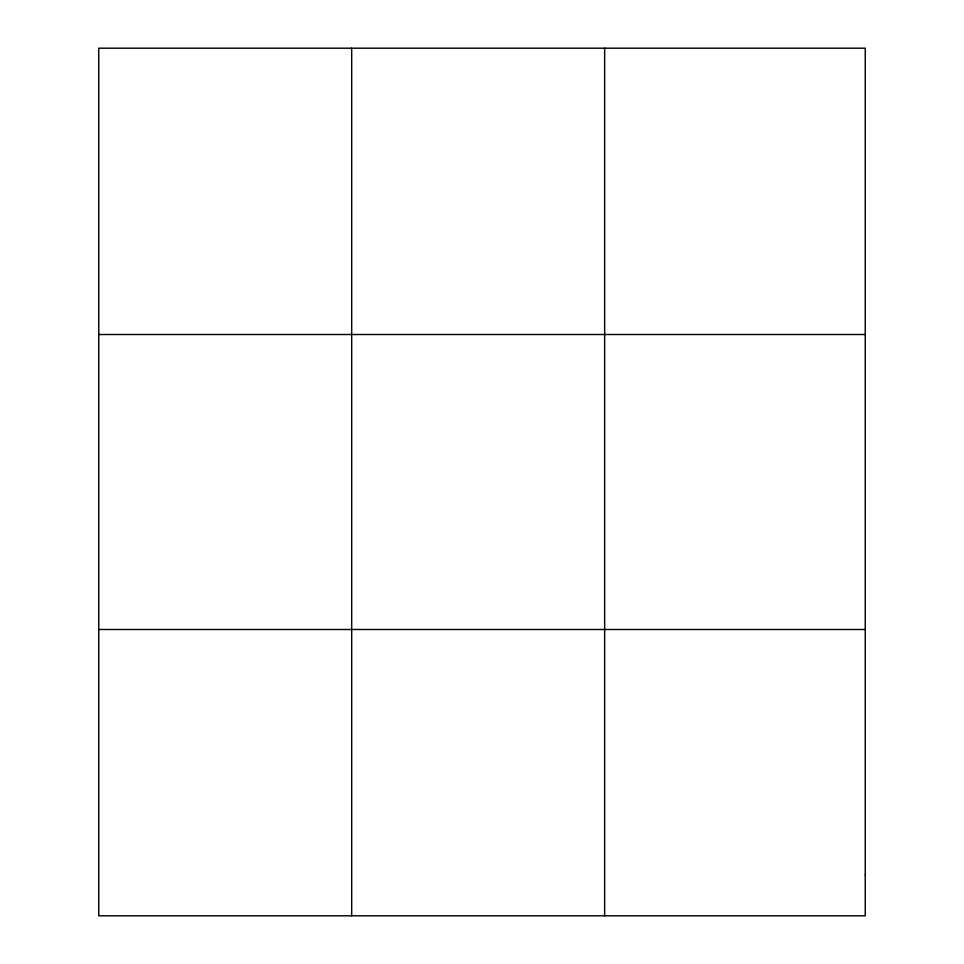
<?xml version="1.0" encoding="UTF-8"?>
<svg xmlns="http://www.w3.org/2000/svg" width="964" height="964" viewBox="0 0 964 964"><rect width="100%" height="100%" fill="white"/><g stroke="black" fill="none" stroke-linecap="round" stroke-linejoin="round"><path stroke-width="1.45" d="M351.691 48.2L351.691 915.8M604.645 48.2L604.645 915.8M98.75 334.508L865.25 334.508M98.75 629.492L865.25 629.492M865.25 874.902L865.25 915.8L98.75 915.8L98.75 48.2L865.25 48.2L865.25 874.902"/></g></svg>
